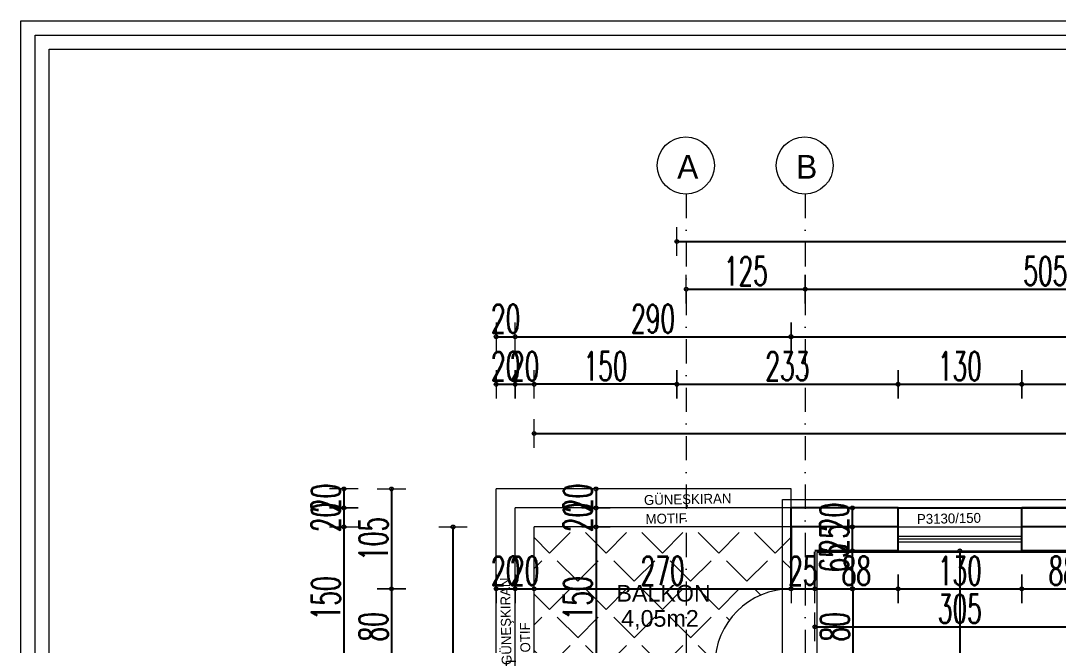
# Model space of a CAD drawing. Header units: millimetres. Extents: x -16104 to 67872, y -88009 to 12107.
# Drawn here: x 17508 to 18598, y 11451 to 12107 of the extents above; entities that cross this region are included whole.
import ezdxf

# ---------------------------------------------------------------- set-up
doc = ezdxf.new("R2010")
doc.units = ezdxf.units.MM
doc.linetypes.add('ACAD_ISO07W100', pattern=[3, 0, -3])
doc.linetypes.add('DASHDOTX2', pattern=[50.8, 25.4, -12.7, 0, -12.7])
doc.layers.get('0').update_dxf_attribs({"color": 241})
for name, color, linetype, lineweight in [('AKS', 1, 'ACAD_ISO07W100', 5), ('akslar', 144, 'Continuous', 20), ('balkon', 6, 'Continuous', 5), ('c05', 32, 'Continuous', 13), ('duvar', 123, 'Continuous', 25), ('emsal&kolon', 1, 'Continuous', 5), ('kapı', 3, 'Continuous', 5), ('OLCU', 54, 'Continuous', 13), ('pencere', 5, 'Continuous', 5), ('POZ', 36, 'Continuous', 18), ('SıVA', 40, 'Continuous', 9), ('ÖLÇÜ', 252, 'Continuous', 20)]:
    doc.layers.add(name, color=color, linetype=linetype, lineweight=lineweight)
doc.styles.add('DIM', font='Txttw.shx', dxfattribs={"width": 0.6})
doc.styles.add('M2', font='stylu.ttf', dxfattribs={"height": 10})
doc.dimstyles.new('50', dxfattribs={"dimscale": 0, "dimtxt": 30, "dimasz": 1, "dimexe": 0, "dimexo": 2, "dimgap": 4, "dimtad": 1, "dimdec": 0, "dimzin": 0, "dimdsep": 46, "dimtxsty": 'DIM', "dimblk1": 'DOT', "dimblk2": 'DOT', "dimsah": 1, "dimcen": 1.5, "dimdle": 3, "dimse1": 1, "dimse2": 1, "dimclrd": 256, "dimclre": 9, "dimclrt": 256, "dimadec": 0, "dimazin": 0, "dimtfac": 0.24, "dimtdec": 0, "dimtix": 1, "dimtmove": 2, "dimatfit": 3, "dimldrblk": 'DOT', "dimfxl": 0, "dimtolj": 1, "dimtzin": 15, "dimarcsym": 0})

# ---------------------------------------------------------------- blocks, each defined once
blk = doc.blocks.new('DOT')
for p, q in [((0, 15), (0, -15)), ((-2, 0), (0, 0)), ((2, 0), (0, 0))]:
    blk.add_line(p, q)
blk.add_circle((0, 0), 2)
blk = doc.blocks.new('*D4420')
at = {"layer": 'Defpoints', "color": 0, "transparency": 16777216}
for p in [(18007.3, 11510), (18027.3, 11510), (18027.3, 11510)]:
    blk.add_point(p, dxfattribs=at)
at = {"layer": 'OLCU', "lineweight": -2, "transparency": 16777216}
for p, q in [((18006.3, 11510), (18005.3, 11510)), ((18007.3, 11510), (18027.3, 11510)), ((18028.3, 11510), (18029.3, 11510))]:
    blk.add_line(p, q, dxfattribs=at)
blk.add_blockref('DOT', (18007.3, 11510), dxfattribs=at)
at = {"layer": 'OLCU', "lineweight": -2, "transparency": 16777216, "rotation": 180}
blk.add_blockref('DOT', (18027.3, 11510), dxfattribs=at)
at = {"layer": 'OLCU', "transparency": 16777216, "insert": (18017.3, 11529), "char_height": 30, "attachment_point": 5, "style": 'DIM'}
blk.add_mtext('\\A1;20', dxfattribs=at)
blk = doc.blocks.new('*D4731')
at = {"layer": 'Defpoints', "color": 0, "transparency": 16777216}
for p in [(18027.3, 11510), (18047.3, 11510), (18047.3, 11510)]:
    blk.add_point(p, dxfattribs=at)
at = {"layer": 'OLCU', "lineweight": -2, "transparency": 16777216}
for p, q in [((18026.3, 11510), (18025.3, 11510)), ((18027.3, 11510), (18047.3, 11510)), ((18048.3, 11510), (18049.3, 11510))]:
    blk.add_line(p, q, dxfattribs=at)
blk.add_blockref('DOT', (18027.3, 11510), dxfattribs=at)
at = {"layer": 'OLCU', "lineweight": -2, "transparency": 16777216, "rotation": 180}
blk.add_blockref('DOT', (18047.3, 11510), dxfattribs=at)
at = {"layer": 'OLCU', "transparency": 16777216, "insert": (18037.3, 11529), "char_height": 30, "attachment_point": 5, "style": 'DIM'}
blk.add_mtext('\\A1;20', dxfattribs=at)
blk = doc.blocks.new('*D4732')
at = {"layer": 'Defpoints', "color": 0, "transparency": 16777216}
for p in [(18047.3, 11510), (18317.3, 11510), (18317.3, 11510)]:
    blk.add_point(p, dxfattribs=at)
at = {"layer": 'OLCU', "lineweight": -2, "transparency": 16777216}
blk.add_line((18048.3, 11510), (18316.3, 11510), dxfattribs=at)
at = {"layer": 'OLCU', "lineweight": -2, "transparency": 16777216, "rotation": 180}
blk.add_blockref('DOT', (18047.3, 11510), dxfattribs=at)
at = {"layer": 'OLCU', "lineweight": -2, "transparency": 16777216}
blk.add_blockref('DOT', (18317.3, 11510), dxfattribs=at)
at = {"layer": 'OLCU', "transparency": 16777216, "insert": (18182.3, 11529), "char_height": 30, "attachment_point": 5, "style": 'DIM'}
blk.add_mtext('\\A1;270', dxfattribs=at)
blk = doc.blocks.new('*D4733')
at = {"layer": 'Defpoints', "color": 0, "transparency": 16777216}
for p in [(18317.3, 11510), (18342.3, 11510), (18342.3, 11510)]:
    blk.add_point(p, dxfattribs=at)
at = {"layer": 'OLCU', "lineweight": -2, "transparency": 16777216}
for p, q in [((18316.3, 11510), (18315.3, 11510)), ((18317.3, 11510), (18342.3, 11510)), ((18343.3, 11510), (18344.3, 11510))]:
    blk.add_line(p, q, dxfattribs=at)
blk.add_blockref('DOT', (18317.3, 11510), dxfattribs=at)
at = {"layer": 'OLCU', "lineweight": -2, "transparency": 16777216, "rotation": 180}
blk.add_blockref('DOT', (18342.3, 11510), dxfattribs=at)
at = {"layer": 'OLCU', "transparency": 16777216, "insert": (18329.8, 11529), "char_height": 30, "attachment_point": 5, "style": 'DIM'}
blk.add_mtext('\\A1;25', dxfattribs=at)
blk = doc.blocks.new('*D4734')
at = {"layer": 'Defpoints', "color": 0, "transparency": 16777216}
for p in [(18342.3, 11550), (18429.8, 11550), (18429.8, 11510)]:
    blk.add_point(p, dxfattribs=at)
at = {"layer": 'OLCU', "lineweight": -2, "transparency": 16777216}
blk.add_line((18343.3, 11510), (18428.8, 11510), dxfattribs=at)
at = {"layer": 'OLCU', "lineweight": -2, "transparency": 16777216, "rotation": 180}
blk.add_blockref('DOT', (18342.3, 11510), dxfattribs=at)
at = {"layer": 'OLCU', "lineweight": -2, "transparency": 16777216}
blk.add_blockref('DOT', (18429.8, 11510), dxfattribs=at)
at = {"layer": 'OLCU', "transparency": 16777216, "insert": (18386, 11529), "char_height": 30, "attachment_point": 5, "style": 'DIM'}
blk.add_mtext('\\A1;88', dxfattribs=at)
blk = doc.blocks.new('*D4735')
at = {"layer": 'Defpoints', "color": 0, "transparency": 16777216}
for p in [(18429.8, 11550), (18559.8, 11550), (18559.8, 11510)]:
    blk.add_point(p, dxfattribs=at)
at = {"layer": 'OLCU', "lineweight": -2, "transparency": 16777216}
blk.add_line((18430.8, 11510), (18558.8, 11510), dxfattribs=at)
at = {"layer": 'OLCU', "lineweight": -2, "transparency": 16777216, "rotation": 180}
blk.add_blockref('DOT', (18429.8, 11510), dxfattribs=at)
at = {"layer": 'OLCU', "lineweight": -2, "transparency": 16777216}
blk.add_blockref('DOT', (18559.8, 11510), dxfattribs=at)
at = {"layer": 'OLCU', "transparency": 16777216, "insert": (18494.8, 11529), "char_height": 30, "attachment_point": 5, "style": 'DIM'}
blk.add_mtext('\\A1;130', dxfattribs=at)
blk = doc.blocks.new('*D4736')
at = {"layer": 'Defpoints', "color": 0, "transparency": 16777216}
for p in [(18559.8, 11550), (18647.3, 11550), (18647.3, 11510)]:
    blk.add_point(p, dxfattribs=at)
at = {"layer": 'OLCU', "lineweight": -2, "transparency": 16777216}
blk.add_line((18560.8, 11510), (18646.3, 11510), dxfattribs=at)
at = {"layer": 'OLCU', "lineweight": -2, "transparency": 16777216, "rotation": 180}
blk.add_blockref('DOT', (18559.8, 11510), dxfattribs=at)
at = {"layer": 'OLCU', "lineweight": -2, "transparency": 16777216}
blk.add_blockref('DOT', (18647.3, 11510), dxfattribs=at)
at = {"layer": 'OLCU', "transparency": 16777216, "insert": (18603.5, 11529), "char_height": 30, "attachment_point": 5, "style": 'DIM'}
blk.add_mtext('\\A1;88', dxfattribs=at)
blk = doc.blocks.new('*D4425')
at = {"layer": 'Defpoints', "color": 0, "transparency": 16777216}
for p in [(18342.3, 11495), (18647.3, 11495), (18647.3, 11470)]:
    blk.add_point(p, dxfattribs=at)
at = {"layer": 'OLCU', "lineweight": -2, "transparency": 16777216}
blk.add_line((18343.3, 11470), (18646.3, 11470), dxfattribs=at)
at = {"layer": 'OLCU', "lineweight": -2, "transparency": 16777216, "rotation": 180}
blk.add_blockref('DOT', (18342.3, 11470), dxfattribs=at)
at = {"layer": 'OLCU', "lineweight": -2, "transparency": 16777216}
blk.add_blockref('DOT', (18647.3, 11470), dxfattribs=at)
at = {"layer": 'OLCU', "transparency": 16777216, "insert": (18494.8, 11489), "char_height": 30, "attachment_point": 5, "style": 'DIM'}
blk.add_mtext('\\A1;305', dxfattribs=at)
blk = doc.blocks.new('*D4431')
at = {"layer": 'Defpoints', "color": 0, "transparency": 16777216}
for p in [(18112.3, 11615), (18112.3, 11595), (18112.3, 11595)]:
    blk.add_point(p, dxfattribs=at)
at = {"layer": 'OLCU', "lineweight": -2, "transparency": 16777216}
for p, q in [((18112.3, 11616), (18112.3, 11617)), ((18112.3, 11615), (18112.3, 11595)), ((18112.3, 11594), (18112.3, 11593))]:
    blk.add_line(p, q, dxfattribs=at)
for p, rotation in [((18112.3, 11615), 270), ((18112.3, 11595), 90)]:
    blk.add_blockref('DOT', p, dxfattribs=dict(at, rotation=rotation))
at = {"layer": 'OLCU', "transparency": 16777216, "insert": (18093.3, 11605), "char_height": 30, "attachment_point": 5, "rotation": 90, "style": 'DIM'}
blk.add_mtext('\\A1;20', dxfattribs=at)
blk = doc.blocks.new('*D4742')
at = {"layer": 'Defpoints', "color": 0, "transparency": 16777216}
for p in [(18112.3, 11595), (18112.3, 11575), (18112.3, 11575)]:
    blk.add_point(p, dxfattribs=at)
at = {"layer": 'OLCU', "lineweight": -2, "transparency": 16777216}
for p, q in [((18112.3, 11596), (18112.3, 11597)), ((18112.3, 11595), (18112.3, 11575)), ((18112.3, 11574), (18112.3, 11573))]:
    blk.add_line(p, q, dxfattribs=at)
for p, rotation in [((18112.3, 11595), 270), ((18112.3, 11575), 90)]:
    blk.add_blockref('DOT', p, dxfattribs=dict(at, rotation=rotation))
at = {"layer": 'OLCU', "transparency": 16777216, "insert": (18093.3, 11585), "char_height": 30, "attachment_point": 5, "rotation": 90, "style": 'DIM'}
blk.add_mtext('\\A1;20', dxfattribs=at)
blk = doc.blocks.new('*D4743')
at = {"layer": 'Defpoints', "color": 0, "transparency": 16777216}
for p in [(18112.3, 11575), (18112.3, 11425), (18112.3, 11425)]:
    blk.add_point(p, dxfattribs=at)
at = {"layer": 'OLCU', "lineweight": -2, "transparency": 16777216}
blk.add_line((18112.3, 11574), (18112.3, 11426), dxfattribs=at)
for p, rotation in [((18112.3, 11575), 90), ((18112.3, 11425), 270)]:
    blk.add_blockref('DOT', p, dxfattribs=dict(at, rotation=rotation))
at = {"layer": 'OLCU', "transparency": 16777216, "insert": (18093.3, 11500), "char_height": 30, "attachment_point": 5, "rotation": 90, "style": 'DIM'}
blk.add_mtext('\\A1;150', dxfattribs=at)
blk = doc.blocks.new('*D4439')
at = {"layer": 'Defpoints', "color": 0, "transparency": 16777216}
for p in [(18350.6, 11575), (18381.8, 11575), (18350.6, 11550)]:
    blk.add_point(p, dxfattribs=at)
at = {"layer": 'OLCU', "lineweight": -2, "transparency": 16777216}
for p, q in [((18381.8, 11576), (18381.8, 11577)), ((18381.8, 11550), (18381.8, 11575)), ((18381.8, 11549), (18381.8, 11548))]:
    blk.add_line(p, q, dxfattribs=at)
for p, rotation in [((18381.8, 11575), 270), ((18381.8, 11550), 90)]:
    blk.add_blockref('DOT', p, dxfattribs=dict(at, rotation=rotation))
at = {"layer": 'OLCU', "transparency": 16777216, "insert": (18362.8, 11562.5), "char_height": 30, "attachment_point": 5, "rotation": 90, "style": 'DIM'}
blk.add_mtext('\\A1;25', dxfattribs=at)
blk = doc.blocks.new('*D4440')
at = {"layer": 'Defpoints', "color": 0, "transparency": 16777216}
for p in [(18381.8, 11595), (18381.8, 11595), (18381.8, 11575)]:
    blk.add_point(p, dxfattribs=at)
at = {"layer": 'OLCU', "lineweight": -2, "transparency": 16777216}
for p, q in [((18381.8, 11596), (18381.8, 11597)), ((18381.8, 11575), (18381.8, 11595)), ((18381.8, 11574), (18381.8, 11573))]:
    blk.add_line(p, q, dxfattribs=at)
for p, rotation in [((18381.8, 11595), 270), ((18381.8, 11575), 90)]:
    blk.add_blockref('DOT', p, dxfattribs=dict(at, rotation=rotation))
at = {"layer": 'OLCU', "transparency": 16777216, "insert": (18362.8, 11585), "char_height": 30, "attachment_point": 5, "rotation": 90, "style": 'DIM'}
blk.add_mtext('\\A1;20', dxfattribs=at)
blk = doc.blocks.new('*D4441')
at = {"layer": 'Defpoints', "color": 0, "transparency": 16777216}
for p in [(18325.6, 11575), (18325.6, 11510), (18381.7, 11510)]:
    blk.add_point(p, dxfattribs=at)
at = {"layer": 'OLCU', "lineweight": -2, "transparency": 16777216}
blk.add_line((18381.7, 11574), (18381.7, 11511), dxfattribs=at)
for p, rotation in [((18381.7, 11575), 90), ((18381.7, 11510), 270)]:
    blk.add_blockref('DOT', p, dxfattribs=dict(at, rotation=rotation))
at = {"layer": 'OLCU', "transparency": 16777216, "insert": (18362.7, 11542.5), "char_height": 30, "attachment_point": 5, "rotation": 90, "style": 'DIM'}
blk.add_mtext('\\A1;65', dxfattribs=at)
blk = doc.blocks.new('*D4442')
at = {"layer": 'Defpoints', "color": 0, "transparency": 16777216}
for p in [(18325.6, 11510), (18325.6, 11430), (18382.3, 11430)]:
    blk.add_point(p, dxfattribs=at)
at = {"layer": 'OLCU', "lineweight": -2, "transparency": 16777216}
blk.add_line((18382.3, 11509), (18382.3, 11431), dxfattribs=at)
for p, rotation in [((18382.3, 11510), 90), ((18382.3, 11430), 270)]:
    blk.add_blockref('DOT', p, dxfattribs=dict(at, rotation=rotation))
at = {"layer": 'OLCU', "transparency": 16777216, "insert": (18363.3, 11470), "char_height": 30, "attachment_point": 5, "rotation": 90, "style": 'DIM'}
blk.add_mtext('\\A1;80', dxfattribs=at)
blk = doc.blocks.new('*D4754')
at = {"layer": 'Defpoints', "color": 0, "transparency": 16777216}
for p in [(18494.8, 11550), (18494.8, 11149.7), (18494.8, 11149.7)]:
    blk.add_point(p, dxfattribs=at)
at = {"layer": 'OLCU', "lineweight": -2, "transparency": 16777216}
blk.add_line((18494.8, 11549), (18494.8, 11150.7), dxfattribs=at)
for p, rotation in [((18494.8, 11550), 90), ((18494.8, 11149.7), 270)]:
    blk.add_blockref('DOT', p, dxfattribs=dict(at, rotation=rotation))
at = {"layer": 'OLCU', "transparency": 16777216, "insert": (18475.8, 11349.9), "char_height": 30, "attachment_point": 5, "rotation": 90, "style": 'DIM'}
blk.add_mtext('\\A1;400', dxfattribs=at)
blk = doc.blocks.new('*D4575')
at = {"layer": 'Defpoints', "color": 0, "transparency": 16777216}
for p in [(18429.8, 11725), (18197.3, 11675), (18429.8, 11675)]:
    blk.add_point(p, dxfattribs=at)
at = {"layer": 'OLCU', "lineweight": -2, "transparency": 16777216}
blk.add_line((18198.3, 11725), (18428.8, 11725), dxfattribs=at)
at = {"layer": 'OLCU', "lineweight": -2, "transparency": 16777216, "rotation": 180}
blk.add_blockref('DOT', (18197.3, 11725), dxfattribs=at)
at = {"layer": 'OLCU', "lineweight": -2, "transparency": 16777216}
blk.add_blockref('DOT', (18429.8, 11725), dxfattribs=at)
at = {"layer": 'OLCU', "transparency": 16777216, "insert": (18313.5, 11744), "char_height": 30, "attachment_point": 5, "style": 'DIM'}
blk.add_mtext('\\A1;233', dxfattribs=at)
blk = doc.blocks.new('*D4576')
at = {"layer": 'Defpoints', "color": 0, "transparency": 16777216}
for p in [(18559.8, 11725), (18429.8, 11675), (18559.8, 11675)]:
    blk.add_point(p, dxfattribs=at)
at = {"layer": 'OLCU', "lineweight": -2, "transparency": 16777216}
blk.add_line((18430.8, 11725), (18558.8, 11725), dxfattribs=at)
at = {"layer": 'OLCU', "lineweight": -2, "transparency": 16777216, "rotation": 180}
blk.add_blockref('DOT', (18429.8, 11725), dxfattribs=at)
at = {"layer": 'OLCU', "lineweight": -2, "transparency": 16777216}
blk.add_blockref('DOT', (18559.8, 11725), dxfattribs=at)
at = {"layer": 'OLCU', "transparency": 16777216, "insert": (18494.8, 11744), "char_height": 30, "attachment_point": 5, "style": 'DIM'}
blk.add_mtext('\\A1;130', dxfattribs=at)
blk = doc.blocks.new('*D4577')
at = {"layer": 'Defpoints', "color": 0, "transparency": 16777216}
for p in [(18994.8, 11725), (18559.8, 11675), (18994.8, 11675)]:
    blk.add_point(p, dxfattribs=at)
at = {"layer": 'OLCU', "lineweight": -2, "transparency": 16777216}
blk.add_line((18560.8, 11725), (18993.8, 11725), dxfattribs=at)
at = {"layer": 'OLCU', "lineweight": -2, "transparency": 16777216, "rotation": 180}
blk.add_blockref('DOT', (18559.8, 11725), dxfattribs=at)
at = {"layer": 'OLCU', "lineweight": -2, "transparency": 16777216}
blk.add_blockref('DOT', (18994.8, 11725), dxfattribs=at)
at = {"layer": 'OLCU', "transparency": 16777216, "insert": (18777.3, 11744), "char_height": 30, "attachment_point": 5, "style": 'DIM'}
blk.add_mtext('\\A1;435', dxfattribs=at)
blk = doc.blocks.new('*D4584')
at = {"layer": 'Defpoints', "color": 0, "transparency": 16777216}
for p in [(18317.3, 11775), (20127.3, 11775), (20127.3, 11740)]:
    blk.add_point(p, dxfattribs=at)
at = {"layer": 'OLCU', "lineweight": -2, "transparency": 16777216}
blk.add_line((18318.3, 11775), (20126.3, 11775), dxfattribs=at)
at = {"layer": 'OLCU', "lineweight": -2, "transparency": 16777216, "rotation": 180}
blk.add_blockref('DOT', (18317.3, 11775), dxfattribs=at)
at = {"layer": 'OLCU', "lineweight": -2, "transparency": 16777216}
blk.add_blockref('DOT', (20127.3, 11775), dxfattribs=at)
at = {"layer": 'OLCU', "transparency": 16777216, "insert": (19222.3, 11794), "char_height": 30, "attachment_point": 5, "style": 'DIM'}
blk.add_mtext('\\A1;1810', dxfattribs=at)
blk = doc.blocks.new('*D4585')
at = {"layer": 'Defpoints', "color": 0, "transparency": 16777216}
for p in [(18197.3, 11790), (18207.2, 10777.8), (18207.2, 10742.8)]:
    blk.add_point(p, dxfattribs=at)
at = {"layer": 'OLCU', "lineweight": -2, "transparency": 16777216}
for p, q in [((18196.3, 10777.8), (18195.3, 10777.8)), ((18197.3, 10777.8), (18207.2, 10777.8)), ((18208.2, 10777.8), (18209.2, 10777.8))]:
    blk.add_line(p, q, dxfattribs=at)
blk.add_blockref('DOT', (18197.3, 10777.8), dxfattribs=at)
at = {"layer": 'OLCU', "lineweight": -2, "transparency": 16777216, "rotation": 180}
blk.add_blockref('DOT', (18207.2, 10777.8), dxfattribs=at)
at = {"layer": 'OLCU', "transparency": 16777216, "insert": (18202.3, 10796.8), "char_height": 30, "attachment_point": 5, "style": 'DIM'}
blk.add_mtext('\\A1;10', dxfattribs=at)
blk = doc.blocks.new('*D4586')
at = {"layer": 'Defpoints', "color": 0, "transparency": 16777216}
for p in [(18207.2, 11825), (18332.3, 11825), (18332.3, 11825)]:
    blk.add_point(p, dxfattribs=at)
at = {"layer": 'OLCU', "lineweight": -2, "transparency": 16777216}
blk.add_line((18208.2, 11825), (18331.3, 11825), dxfattribs=at)
at = {"layer": 'OLCU', "lineweight": -2, "transparency": 16777216, "rotation": 180}
blk.add_blockref('DOT', (18207.2, 11825), dxfattribs=at)
at = {"layer": 'OLCU', "lineweight": -2, "transparency": 16777216}
blk.add_blockref('DOT', (18332.3, 11825), dxfattribs=at)
at = {"layer": 'OLCU', "transparency": 16777216, "insert": (18269.8, 11844), "char_height": 30, "attachment_point": 5, "style": 'DIM'}
blk.add_mtext('\\A1;125', dxfattribs=at)
blk = doc.blocks.new('*D4587')
at = {"layer": 'Defpoints', "color": 0, "transparency": 16777216}
for p in [(18332.3, 11825), (18837.2, 11825), (18837.2, 10777.8)]:
    blk.add_point(p, dxfattribs=at)
at = {"layer": 'OLCU', "lineweight": -2, "transparency": 16777216}
blk.add_line((18333.3, 11825), (18836.2, 11825), dxfattribs=at)
at = {"layer": 'OLCU', "lineweight": -2, "transparency": 16777216, "rotation": 180}
blk.add_blockref('DOT', (18332.3, 11825), dxfattribs=at)
at = {"layer": 'OLCU', "lineweight": -2, "transparency": 16777216}
blk.add_blockref('DOT', (18837.2, 11825), dxfattribs=at)
at = {"layer": 'OLCU', "transparency": 16777216, "insert": (18584.7, 11844), "char_height": 30, "attachment_point": 5, "style": 'DIM'}
blk.add_mtext('\\A1;505', dxfattribs=at)
blk = doc.blocks.new('*D4594')
at = {"layer": 'Defpoints', "color": 0, "transparency": 16777216}
for p in [(20247.3, 11875), (18197.3, 11840), (20247.3, 11840)]:
    blk.add_point(p, dxfattribs=at)
at = {"layer": 'OLCU', "lineweight": -2, "transparency": 16777216}
blk.add_line((18198.3, 11875), (20246.3, 11875), dxfattribs=at)
at = {"layer": 'OLCU', "lineweight": -2, "transparency": 16777216, "rotation": 180}
blk.add_blockref('DOT', (18197.3, 11875), dxfattribs=at)
at = {"layer": 'OLCU', "lineweight": -2, "transparency": 16777216}
blk.add_blockref('DOT', (20247.3, 11875), dxfattribs=at)
at = {"layer": 'OLCU', "transparency": 16777216, "insert": (19222.3, 11894), "char_height": 30, "attachment_point": 5, "style": 'DIM'}
blk.add_mtext('\\A1;2050', dxfattribs=at)
blk = doc.blocks.new('*D4630')
at = {"layer": 'Defpoints', "color": 0, "transparency": 16777216}
for p in [(17947.3, 11615), (17897.3, 11510), (17947.3, 11510)]:
    blk.add_point(p, dxfattribs=at)
at = {"layer": 'OLCU', "lineweight": -2, "transparency": 16777216}
blk.add_line((17897.3, 11614), (17897.3, 11511), dxfattribs=at)
for p, rotation in [((17897.3, 11615), 90), ((17897.3, 11510), 270)]:
    blk.add_blockref('DOT', p, dxfattribs=dict(at, rotation=rotation))
at = {"layer": 'OLCU', "transparency": 16777216, "insert": (17878.3, 11562.5), "char_height": 30, "attachment_point": 5, "rotation": 90, "style": 'DIM'}
blk.add_mtext('\\A1;105', dxfattribs=at)
blk = doc.blocks.new('*D4631')
at = {"layer": 'Defpoints', "color": 0, "transparency": 16777216}
for p in [(17947.3, 11510), (17897.3, 11430), (17947.3, 11430)]:
    blk.add_point(p, dxfattribs=at)
at = {"layer": 'OLCU', "lineweight": -2, "transparency": 16777216}
blk.add_line((17897.3, 11509), (17897.3, 11431), dxfattribs=at)
for p, rotation in [((17897.3, 11510), 90), ((17897.3, 11430), 270)]:
    blk.add_blockref('DOT', p, dxfattribs=dict(at, rotation=rotation))
at = {"layer": 'OLCU', "transparency": 16777216, "insert": (17878.3, 11470), "char_height": 30, "attachment_point": 5, "rotation": 90, "style": 'DIM'}
blk.add_mtext('\\A1;80', dxfattribs=at)
blk = doc.blocks.new('*D4640')
at = {"layer": 'Defpoints', "color": 0, "transparency": 16777216}
for p in [(17947.3, 11575), (17847.3, 11425), (17947.3, 11425)]:
    blk.add_point(p, dxfattribs=at)
at = {"layer": 'OLCU', "lineweight": -2, "transparency": 16777216}
blk.add_line((17847.3, 11574), (17847.3, 11426), dxfattribs=at)
for p, rotation in [((17847.3, 11575), 90), ((17847.3, 11425), 270)]:
    blk.add_blockref('DOT', p, dxfattribs=dict(at, rotation=rotation))
at = {"layer": 'OLCU', "transparency": 16777216, "insert": (17828.3, 11500), "char_height": 30, "attachment_point": 5, "rotation": 90, "style": 'DIM'}
blk.add_mtext('\\A1;150', dxfattribs=at)
blk = doc.blocks.new('*D4641')
at = {"layer": 'Defpoints', "color": 0, "transparency": 16777216}
for p in [(17947.3, 11615), (17847.3, 11595), (17947.3, 11595)]:
    blk.add_point(p, dxfattribs=at)
at = {"layer": 'OLCU', "lineweight": -2, "transparency": 16777216}
for p, q in [((17847.3, 11616), (17847.3, 11617)), ((17847.3, 11615), (17847.3, 11595)), ((17847.3, 11594), (17847.3, 11593))]:
    blk.add_line(p, q, dxfattribs=at)
for p, rotation in [((17847.3, 11615), 270), ((17847.3, 11595), 90)]:
    blk.add_blockref('DOT', p, dxfattribs=dict(at, rotation=rotation))
at = {"layer": 'OLCU', "transparency": 16777216, "insert": (17828.3, 11605), "char_height": 30, "attachment_point": 5, "rotation": 90, "style": 'DIM'}
blk.add_mtext('\\A1;20', dxfattribs=at)
blk = doc.blocks.new('*D4651')
at = {"layer": 'Defpoints', "color": 0, "transparency": 16777216}
for p in [(18027.3, 11775), (18007.3, 11675), (18027.3, 11675)]:
    blk.add_point(p, dxfattribs=at)
at = {"layer": 'OLCU', "lineweight": -2, "transparency": 16777216}
for p, q in [((18006.3, 11775), (18005.3, 11775)), ((18007.3, 11775), (18027.3, 11775)), ((18028.3, 11775), (18029.3, 11775))]:
    blk.add_line(p, q, dxfattribs=at)
blk.add_blockref('DOT', (18007.3, 11775), dxfattribs=at)
at = {"layer": 'OLCU', "lineweight": -2, "transparency": 16777216, "rotation": 180}
blk.add_blockref('DOT', (18027.3, 11775), dxfattribs=at)
at = {"layer": 'OLCU', "transparency": 16777216, "insert": (18017.3, 11794), "char_height": 30, "attachment_point": 5, "style": 'DIM'}
blk.add_mtext('\\A1;20', dxfattribs=at)
blk = doc.blocks.new('*D4652')
at = {"layer": 'Defpoints', "color": 0, "transparency": 16777216}
for p in [(18317.3, 11775), (18027.3, 11675), (18317.3, 11675)]:
    blk.add_point(p, dxfattribs=at)
at = {"layer": 'OLCU', "lineweight": -2, "transparency": 16777216}
blk.add_line((18028.3, 11775), (18316.3, 11775), dxfattribs=at)
at = {"layer": 'OLCU', "lineweight": -2, "transparency": 16777216, "rotation": 180}
blk.add_blockref('DOT', (18027.3, 11775), dxfattribs=at)
at = {"layer": 'OLCU', "lineweight": -2, "transparency": 16777216}
blk.add_blockref('DOT', (18317.3, 11775), dxfattribs=at)
at = {"layer": 'OLCU', "transparency": 16777216, "insert": (18172.3, 11794), "char_height": 30, "attachment_point": 5, "style": 'DIM'}
blk.add_mtext('\\A1;290', dxfattribs=at)
blk = doc.blocks.new('*D4682')
at = {"layer": 'Defpoints', "color": 0, "transparency": 16777216}
for p in [(18047.3, 11673.2), (20397.3, 11673.2), (20397.3, 11673.2)]:
    blk.add_point(p, dxfattribs=at)
at = {"layer": 'OLCU', "lineweight": -2, "transparency": 16777216}
blk.add_line((18048.3, 11673.2), (20396.3, 11673.2), dxfattribs=at)
at = {"layer": 'OLCU', "lineweight": -2, "transparency": 16777216, "rotation": 180}
blk.add_blockref('DOT', (18047.3, 11673.2), dxfattribs=at)
at = {"layer": 'OLCU', "lineweight": -2, "transparency": 16777216}
blk.add_blockref('DOT', (20397.3, 11673.2), dxfattribs=at)
at = {"layer": 'OLCU', "transparency": 16777216, "insert": (19222.3, 11692.2), "char_height": 30, "attachment_point": 5, "style": 'DIM'}
blk.add_mtext('\\A1;2350', dxfattribs=at)
blk = doc.blocks.new('*D4684')
at = {"layer": 'Defpoints', "color": 0, "transparency": 16777216}
for p in [(17962, 11575), (17962, 11575), (17962, 9465.5)]:
    blk.add_point(p, dxfattribs=at)
at = {"layer": 'OLCU', "lineweight": -2, "transparency": 16777216}
blk.add_line((17962, 9466.5), (17962, 11574), dxfattribs=at)
for p, rotation in [((17962, 11575), 90), ((17962, 9465.5), 270)]:
    blk.add_blockref('DOT', p, dxfattribs=dict(at, rotation=rotation))
at = {"layer": 'OLCU', "transparency": 16777216, "insert": (17943, 10520.3), "char_height": 30, "attachment_point": 5, "rotation": 90, "style": 'DIM'}
blk.add_mtext('\\A1;2110', dxfattribs=at)
blk = doc.blocks.new('*D4686')
at = {"layer": 'Defpoints', "color": 0, "transparency": 16777216}
for p in [(18047.3, 11725), (18047.3, 11725), (18197.3, 11725)]:
    blk.add_point(p, dxfattribs=at)
at = {"layer": 'OLCU', "lineweight": -2, "transparency": 16777216}
blk.add_line((18196.3, 11725), (18048.3, 11725), dxfattribs=at)
at = {"layer": 'OLCU', "lineweight": -2, "transparency": 16777216, "rotation": 180}
blk.add_blockref('DOT', (18047.3, 11725), dxfattribs=at)
at = {"layer": 'OLCU', "lineweight": -2, "transparency": 16777216}
blk.add_blockref('DOT', (18197.3, 11725), dxfattribs=at)
at = {"layer": 'OLCU', "transparency": 16777216, "insert": (18122.3, 11744), "char_height": 30, "attachment_point": 5, "style": 'DIM'}
blk.add_mtext('\\A1;150', dxfattribs=at)
blk = doc.blocks.new('*D4687')
at = {"layer": 'Defpoints', "color": 0, "transparency": 16777216}
for p in [(18047.3, 11725), (18027.3, 11625), (18047.3, 11625)]:
    blk.add_point(p, dxfattribs=at)
at = {"layer": 'OLCU', "lineweight": -2, "transparency": 16777216}
for p, q in [((18026.3, 11725), (18025.3, 11725)), ((18027.3, 11725), (18047.3, 11725)), ((18048.3, 11725), (18049.3, 11725))]:
    blk.add_line(p, q, dxfattribs=at)
blk.add_blockref('DOT', (18027.3, 11725), dxfattribs=at)
at = {"layer": 'OLCU', "lineweight": -2, "transparency": 16777216, "rotation": 180}
blk.add_blockref('DOT', (18047.3, 11725), dxfattribs=at)
at = {"layer": 'OLCU', "transparency": 16777216, "insert": (18037.3, 11744), "char_height": 30, "attachment_point": 5, "style": 'DIM'}
blk.add_mtext('\\A1;20', dxfattribs=at)
blk = doc.blocks.new('*D4688')
at = {"layer": 'Defpoints', "color": 0, "transparency": 16777216}
for p in [(18027.3, 11725), (18007.3, 11625), (18027.3, 11625)]:
    blk.add_point(p, dxfattribs=at)
at = {"layer": 'OLCU', "lineweight": -2, "transparency": 16777216}
for p, q in [((18006.3, 11725), (18005.3, 11725)), ((18007.3, 11725), (18027.3, 11725)), ((18028.3, 11725), (18029.3, 11725))]:
    blk.add_line(p, q, dxfattribs=at)
blk.add_blockref('DOT', (18007.3, 11725), dxfattribs=at)
at = {"layer": 'OLCU', "lineweight": -2, "transparency": 16777216, "rotation": 180}
blk.add_blockref('DOT', (18027.3, 11725), dxfattribs=at)
at = {"layer": 'OLCU', "transparency": 16777216, "insert": (18017.3, 11744), "char_height": 30, "attachment_point": 5, "style": 'DIM'}
blk.add_mtext('\\A1;20', dxfattribs=at)
blk = doc.blocks.new('*D4697')
at = {"layer": 'Defpoints', "color": 0, "transparency": 16777216}
for p in [(17947.3, 11595), (17847.3, 11575), (17947.3, 11575)]:
    blk.add_point(p, dxfattribs=at)
at = {"layer": 'OLCU', "lineweight": -2, "transparency": 16777216}
for p, q in [((17847.3, 11596), (17847.3, 11597)), ((17847.3, 11595), (17847.3, 11575)), ((17847.3, 11574), (17847.3, 11573))]:
    blk.add_line(p, q, dxfattribs=at)
for p, rotation in [((17847.3, 11595), 270), ((17847.3, 11575), 90)]:
    blk.add_blockref('DOT', p, dxfattribs=dict(at, rotation=rotation))
at = {"layer": 'OLCU', "transparency": 16777216, "insert": (17828.3, 11585), "char_height": 30, "attachment_point": 5, "rotation": 90, "style": 'DIM'}
blk.add_mtext('\\A1;20', dxfattribs=at)

msp = doc.modelspace()

# ---------------------------------------------------------------- hatches: boundary and pattern name
at = {"layer": 'ÖLÇÜ'}
h = msp.add_hatch(dxfattribs=at)
h.set_pattern_fill('ANGLE,_O', color=256, scale=6, angle=45)
h.set_pattern_definition([(45, (3601.717, 17059.605), (-29.63485, 29.63485), [30.48, -11.43]), (135, (3601.717, 17059.605), (-29.63485, -29.63485), [30.48, -11.43])])
h.paths.add_polyline_path([(18047.3, 11575), (18047.3, 11425), (18207.2, 11425), (18207.2, 11575)])
h.paths.add_polyline_path([(18317.3, 11575), (18207.2, 11575), (18207.2, 11425), (18317.3, 11425), (18317.3, 11430), (18237.3, 11430, -0.414214), (18317.3, 11510)])
h.paths.add_polyline_path([(18015.2, 11551.5), (18059.3, 11551.5), (18059.3, 11506.5), (18015.2, 11506.5)], flags=9)
h.paths.add_polyline_path([(18151.6, 11551.5), (18212.9, 11551.5), (18212.9, 11506.5), (18151.6, 11506.5)], flags=9)
h.paths.add_polyline_path([(18070.8, 11563), (18070.8, 11607.1), (18115.8, 11607.1), (18115.8, 11563)], flags=9)
h.paths.add_polyline_path([(18070.8, 11471.1), (18070.8, 11529), (18115.8, 11529), (18115.8, 11471.1)], flags=24)
h.paths.add_polyline_path([(18070.8, 11390.5), (18070.8, 11434.6), (18115.8, 11434.6), (18115.8, 11390.5)], flags=9)
h.paths.add_polyline_path([(18136, 11492.3), (18224.7, 11492.3), (18224.7, 11462.5), (18136, 11462.5)], flags=9)
h.paths.add_polyline_path([(18133.1, 11518.7), (18237.2, 11518.7), (18237.2, 11491.9), (18133.1, 11491.9)], flags=9)
h.paths.add_polyline_path([(18307.7, 11551.5), (18351.8, 11551.5), (18351.8, 11506.5), (18307.7, 11506.5)], flags=9)

# ---------------------------------------------------------------- linework, layer by layer
at = {"layer": 'AKS', "linetype": 'ByBlock'}
for centre in [(18206.7, 11955), (18331.7, 11955)]:
    msp.add_circle(centre, 30, dxfattribs=at)
at = {"layer": 'akslar', "linetype": 'DASHDOTX2'}
for p, q in [((18207.2, 11925), (18207.2, 9115.5)), ((18332.3, 11925), (18332.3, 9115.5))]:
    msp.add_line(p, q, dxfattribs=at)
at = {"layer": 'balkon'}
for p, q in [((18007.3, 11425), (18007.3, 11615)), ((18317.3, 11615), (18007.3, 11615)), ((18317.3, 11595), (18317.3, 11615)), ((18027.3, 11425), (18027.3, 11595)), ((18317.3, 11595), (18027.3, 11595)), ((18047.3, 11425), (18047.3, 11575)), ((18317.3, 11575), (18047.3, 11575))]:
    msp.add_line(p, q, dxfattribs=at)
at = {"layer": 'c05'}
for points in [[(21037.8, 8939.6), (21037.8, 8729.3), (17507.6, 8729.3), (17507.6, 12107.1), (21037.8, 12107.1), (21037.8, 10251)], [(21022.8, 8939.6), (21022.8, 8744.3), (17522.6, 8744.3), (17522.6, 12092.1), (21022.8, 12092.1), (21022.8, 10251)], [(21007.8, 8939.6), (21007.8, 8759.3), (17537.6, 8759.3), (17537.6, 12077.1), (21007.8, 12077.1), (21007.8, 10251)]]:
    msp.add_lwpolyline(points, dxfattribs=at)
at = {"layer": 'duvar'}
for p, q in [((18429.8, 11595), (18317.3, 11595)), ((18317.3, 11575), (18317.3, 11595)), ((18429.8, 11550), (18429.8, 11595)), ((18429.8, 11595), (20014.8, 11595)), ((18712.3, 11595), (18559.8, 11595)), ((18559.8, 11550), (18559.8, 11595)), ((18429.8, 11575), (18317.3, 11575)), ((18317.3, 11510), (18317.3, 11575)), ((18317.3, 11575), (18317.3, 11510)), ((18712.3, 11575), (18559.8, 11575)), ((18429.8, 11550), (18342.3, 11550)), ((18342.3, 11510), (18342.3, 11549)), ((18342.3, 11510), (18342.3, 11549)), ((18647.3, 11550), (18559.8, 11550)), ((18317.3, 11510), (18342.3, 11510))]:
    msp.add_line(p, q, dxfattribs=at)
at = {"layer": 'kapı'}
msp.add_arc((18317.3, 11430), 80, 90, 180, dxfattribs=at)
at = {"layer": 'pencere'}
for p, q in [((18429.8, 11575), (18559.8, 11575)), ((18429.8, 11565.5), (18559.8, 11565.5)), ((18429.8, 11562.5), (18559.8, 11562.5)), ((18429.8, 11559.5), (18559.8, 11559.5)), ((18429.8, 11550), (18559.8, 11550))]:
    msp.add_line(p, q, dxfattribs=at)
at = {"layer": 'SıVA'}
for points in [[(19787.3, 10217), (19787.3, 9702.5), (19652.3, 9702.5), (19652.3, 9442.5), (18870.3, 9442.5), (18870.3, 9612.5), (18650.3, 9612.5), (18650.3, 10467), (18188.3, 10467), (18188.3, 10981.7), (18018.3, 10981.7), (18018.3, 11434), (18308.3, 11434), (18308.3, 11604), (20130.3, 11604), (20130.3, 11434), (20420.3, 11434), (20420.3, 10981.7), (20250.3, 10981.7), (20250.3, 10487), (20090.3, 10487), (20090.3, 10217)], [(18645.3, 11548), (18344.3, 11548), (18344.3, 11430), (18344.3, 11151.7), (18552.3, 11151.7), (18645.3, 11151.7)]]:
    msp.add_lwpolyline(points, close=True, dxfattribs=at)

# ---------------------------------------------------------------- texts
at = {"layer": 'AKS', "char_height": 25, "width": 35.659, "attachment_point": 1}
for s, insert in [('A', (18197.6, 11966.1)), ('B', (18322.6, 11966.1))]:
    msp.add_mtext(s, dxfattribs=dict(at, insert=insert))
at = {"layer": 'emsal&kolon', "char_height": 17.5, "width": 1076.841, "attachment_point": 9}
for s, insert in [('{\\fArial|b0|i0|c162|p34;BALKON}', (18232.9, 11496.3)), ('{\\fArial|b0|i0|c162|p34;4,05m2}', (18220.3, 11466.9))]:
    msp.add_mtext(s, dxfattribs=dict(at, insert=insert))
at = {"layer": 'POZ', "style": 'M2', "flags": 4}
for tag, p, rotation in [('GÜNEŞKIRAN', (18162.8, 11598.1), 1.1392), ('MOTIF', (18164.5, 11578.2), 1.1392), ('P3130/150', (18449.8, 11578.1), 1.1392), ('GÜNEŞKIRAN', (18023.6, 11430), 91.1392), ('MOTIF', (18043.5, 11431.6), 91.1392)]:
    msp.add_attdef(tag, p, 'K1 80/210', height=10.4, rotation=rotation, dxfattribs=at)

# ---------------------------------------------------------------- dimensions: what is measured, and where the dimension line sits
at = {"layer": 'OLCU'}
for base, p1, p2, picture, middle in [((20247.3, 11875), (18197.3, 11840), (20247.3, 11840), '*D4594', (19222.3, 11894)), ((18332.3, 11825), (18207.2, 11825), (18332.3, 11825), '*D4586', (18269.8, 11844)), ((18837.2, 11825), (18332.3, 11825), (18837.2, 10777.8), '*D4587', (18584.7, 11844)), ((18027.3, 11775), (18007.3, 11675), (18027.3, 11675), '*D4651', (18017.3, 11794)), ((18317.3, 11775), (18027.3, 11675), (18317.3, 11675), '*D4652', (18172.3, 11794)), ((20127.3, 11775), (18317.3, 11775), (20127.3, 11740), '*D4584', (19222.3, 11794)), ((18207.2, 10777.8), (18197.3, 11790), (18207.2, 10742.8), '*D4585', (18202.3, 10796.8)), ((18027.3, 11725), (18007.3, 11625), (18027.3, 11625), '*D4688', (18017.3, 11744)), ((18047.3, 11725), (18027.3, 11625), (18047.3, 11625), '*D4687', (18037.3, 11744)), ((18047.3, 11725), (18197.3, 11725), (18047.3, 11725), '*D4686', (18122.3, 11744)), ((18429.7617054, 11725.0446397), (18197.2617054, 11675.0446397), (18429.7617054, 11675.0446397), '*D4575', (18313.5117054, 11744.0446397)), ((18559.8, 11725), (18429.8, 11675), (18559.8, 11675), '*D4576', (18494.8, 11744)), ((18994.8, 11725), (18559.8, 11675), (18994.8, 11675), '*D4577', (18777.3, 11744)), ((20397.3, 11673.2), (18047.3, 11673.2), (20397.3, 11673.2), '*D4682', (19222.3, 11692.2)), ((18027.3, 11510), (18007.3, 11510), (18027.3, 11510), '*D4420', (18017.3, 11529)), ((18047.3, 11510), (18027.3, 11510), (18047.3, 11510), '*D4731', (18037.3, 11529)), ((18317.3, 11510), (18047.3, 11510), (18317.3, 11510), '*D4732', (18182.3, 11529)), ((18342.3, 11510), (18317.3, 11510), (18342.3, 11510), '*D4733', (18329.8, 11529)), ((18429.7617054, 11510.0446397), (18342.2617054, 11550.0446397), (18429.7617054, 11550.0446397), '*D4734', (18386.0117054, 11529.0446397)), ((18559.8, 11510), (18429.8, 11550), (18559.8, 11550), '*D4735', (18494.8, 11529)), ((18647.2617054, 11510.0446397), (18559.7617054, 11550.0446397), (18647.2617054, 11550.0446397), '*D4736', (18603.5117054, 11529.0446397)), ((18647.3, 11470), (18342.3, 11495), (18647.3, 11495), '*D4425', (18494.8, 11489))]:
    dim = msp.add_linear_dim(base=base, p1=p1, p2=p2, dimstyle='50', override={"dimscale": 1}, dxfattribs=at)
    dim.commit()
    dim.dimension.update_dxf_attribs({"geometry": picture, "text_midpoint": middle})
for base, p1, p2, picture, middle in [((17847.3, 11595), (17947.3, 11615), (17947.3, 11595), '*D4641', (17828.3, 11605)), ((18112.3, 11595), (18112.3, 11615), (18112.3, 11595), '*D4431', (18093.3, 11605)), ((17897.3, 11510), (17947.3, 11615), (17947.3, 11510), '*D4630', (17878.3, 11562.5)), ((17847.3, 11575), (17947.3, 11595), (17947.3, 11575), '*D4697', (17828.3, 11585)), ((18112.3, 11575), (18112.3, 11595), (18112.3, 11575), '*D4742', (18093.3, 11585)), ((18381.8, 11595), (18381.8, 11575), (18381.8, 11595), '*D4440', (18362.8, 11585)), ((18381.8, 11575), (18350.6, 11550), (18350.6, 11575), '*D4439', (18362.8, 11562.5)), ((17847.3, 11425), (17947.3, 11575), (17947.3, 11425), '*D4640', (17828.3, 11500)), ((18112.3, 11425), (18112.3, 11575), (18112.3, 11425), '*D4743', (18093.3, 11500)), ((18381.7, 11510), (18325.6, 11575), (18325.6, 11510), '*D4441', (18362.7, 11542.5)), ((18494.8, 11149.7), (18494.8, 11550), (18494.8, 11149.7), '*D4754', (18475.8, 11349.9)), ((17897.3, 11430), (17947.3, 11510), (17947.3, 11430), '*D4631', (17878.3, 11470)), ((18382.3, 11430), (18325.6, 11510), (18325.6, 11430), '*D4442', (18363.3, 11470))]:
    dim = msp.add_linear_dim(base=base, p1=p1, p2=p2, angle=90, dimstyle='50', override={"dimscale": 1}, dxfattribs=at)
    dim.commit()
    dim.dimension.update_dxf_attribs({"geometry": picture, "text_midpoint": middle})
dim = msp.add_linear_dim(base=(17962, 11575), p1=(17962, 9465.5), p2=(17962, 11575), angle=90, text='2110', dimstyle='50', override={"dimscale": 1}, dxfattribs=at)
dim.commit()
dim.dimension.update_dxf_attribs({"geometry": '*D4684', "text_midpoint": (17943, 10520.3)})

doc.saveas('drawing.dxf')
